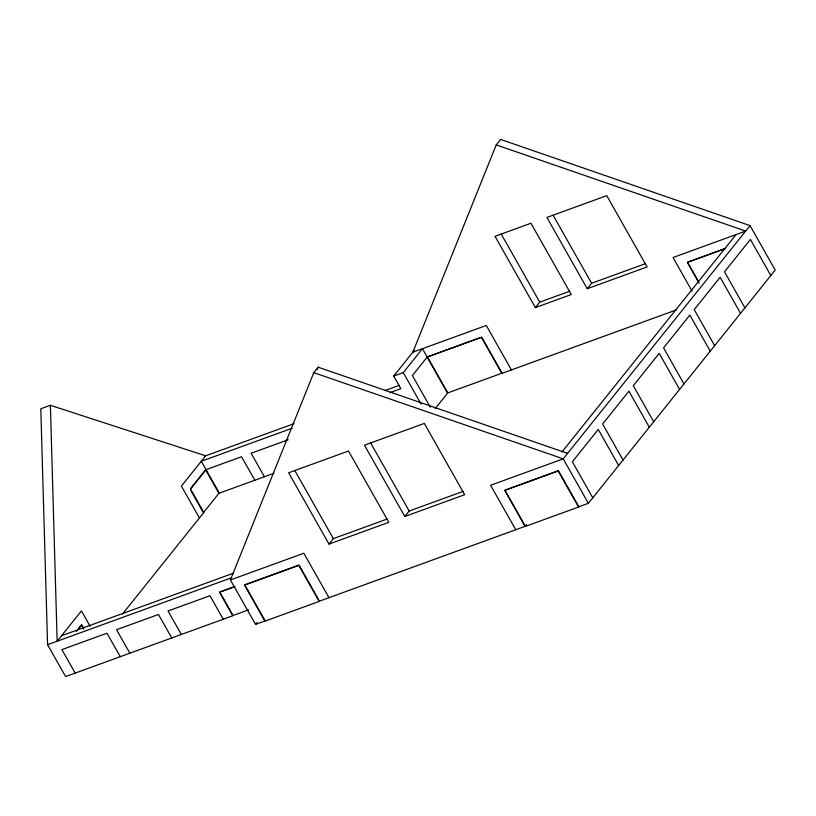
<?xml version="1.0" encoding="UTF-8"?>
<svg xmlns="http://www.w3.org/2000/svg" width="816" height="816" viewBox="0 0 816 816"><rect width="100%" height="100%" fill="white"/><g stroke="black" fill="none" stroke-linecap="round" stroke-linejoin="round"><path stroke-width="1.22" d="M265.139 620.915L255.561 624.403L230.408 579.952L313.793 372.657L318.179 367.2L567.599 453.38M317.23 369.546L318.179 367.2M264.517 619.823L244.729 584.858L299.003 565.1L319.413 601.168L525.32 526.249L504.92 490.181L558.389 470.72L578.799 506.787L588.377 503.299L775.2 270.065L750.047 225.614L500.616 139.424L496.24 144.891L412.855 352.175L486.285 325.462L511.428 369.913M78.285 628.799L80.611 625.892M190.893 488.203L205.632 469.812L218.912 493.292L203.408 512.662L190.73 490.243M76.357 631.553L81.784 624.781L83.599 627.983M122.461 614.071L203.806 512.509L190.526 489.029L206.03 469.669L241.546 456.746L254.837 480.226M390.058 392.588L400.819 388.681L393.7 376.094L414.314 350.36M393.7 376.094L403.277 372.616L422.433 348.697L447.586 393.149L435.132 408.683M255.561 624.403L257.02 622.577M328.981 544.088L388.834 522.301L348.503 451.013L288.64 472.79L328.981 544.088L333.356 538.621L387.233 519.017M535.367 307.601L571.282 294.535L530.951 223.237L495.026 236.314L535.367 307.601L539.743 302.134L569.67 291.241M404.797 516.497L464.661 494.71L424.32 423.422L364.466 445.199L404.797 516.497L409.173 511.03L463.049 491.426M587.245 288.721L647.098 266.944L606.767 195.656L546.904 217.433L587.245 288.721L591.62 283.264L645.497 263.66M562 451.911L736.093 234.559M750.047 225.614L563.224 458.847L490.6 485.275L515.743 529.727M525.137 526.473L578.615 507.011L558.215 470.954L504.737 490.406L525.137 526.473L526.606 524.647M199.43 517.976L181.397 486.112L205.663 455.818L50.378 405.297L40.8 408.785L47.573 644.701L65.606 676.576L232.815 615.733L219.524 592.253L235.09 586.582M480.451 337.538L427.36 356.857L447.76 392.924L502.034 373.177L481.634 337.11M725.577 248.35L687.551 262.181L698.68 281.857M725.393 248.574L687.368 262.405L699.108 283.172M204.449 456.256L294.066 423.647M384.877 390.599L399.218 385.387M292.087 428.237L201.287 461.275L219.32 493.15L273.992 473.26M288.232 439.753L251.124 453.257L264.415 476.748M676.648 309.805L501.85 373.402L481.45 337.334L427.176 357.082L412.396 375.533L430.328 407.225M61.526 635.756L233.58 573.148M47.573 644.701L231.591 577.748M230.408 579.952L303.838 553.238L328.981 597.689M234.08 586.796L219.708 592.018L232.999 615.509L248.564 609.848M496.24 144.891L745.671 231.081L673.037 257.509L692.06 291.118M313.793 372.657L563.224 458.847L588.377 503.299M770.824 275.533L750.414 239.465L724.506 271.81L744.916 307.877M740.54 313.344L720.13 277.277L694.222 309.621L714.632 345.688M710.246 351.155L689.846 315.088L663.571 347.881L683.981 383.948M679.595 389.416L659.195 353.348L633.287 385.693L653.687 421.76M553.146 215.261L591.62 283.264M649.312 427.227L628.912 391.16L602.636 423.963L623.036 460.03M501.269 234.131L539.743 302.134M618.661 465.497L598.261 429.43L572.353 461.774L592.753 497.831M403.277 372.616L421.066 404.053M370.699 443.027L409.173 511.03M294.882 470.618L333.356 538.621M223.237 619.222L209.947 595.731L168.045 610.98L181.336 634.46M171.758 637.949L158.467 614.468L116.566 629.717L129.856 653.198M120.278 656.686L106.988 633.196L61.894 649.607L75.184 673.088M90.127 626.311L81.416 610.929L57.151 641.223L50.378 405.297M81.386 624.923L83.803 629.197M298.819 565.335L244.545 585.082L264.955 621.149L319.229 601.402L298.819 565.335"/></g></svg>
